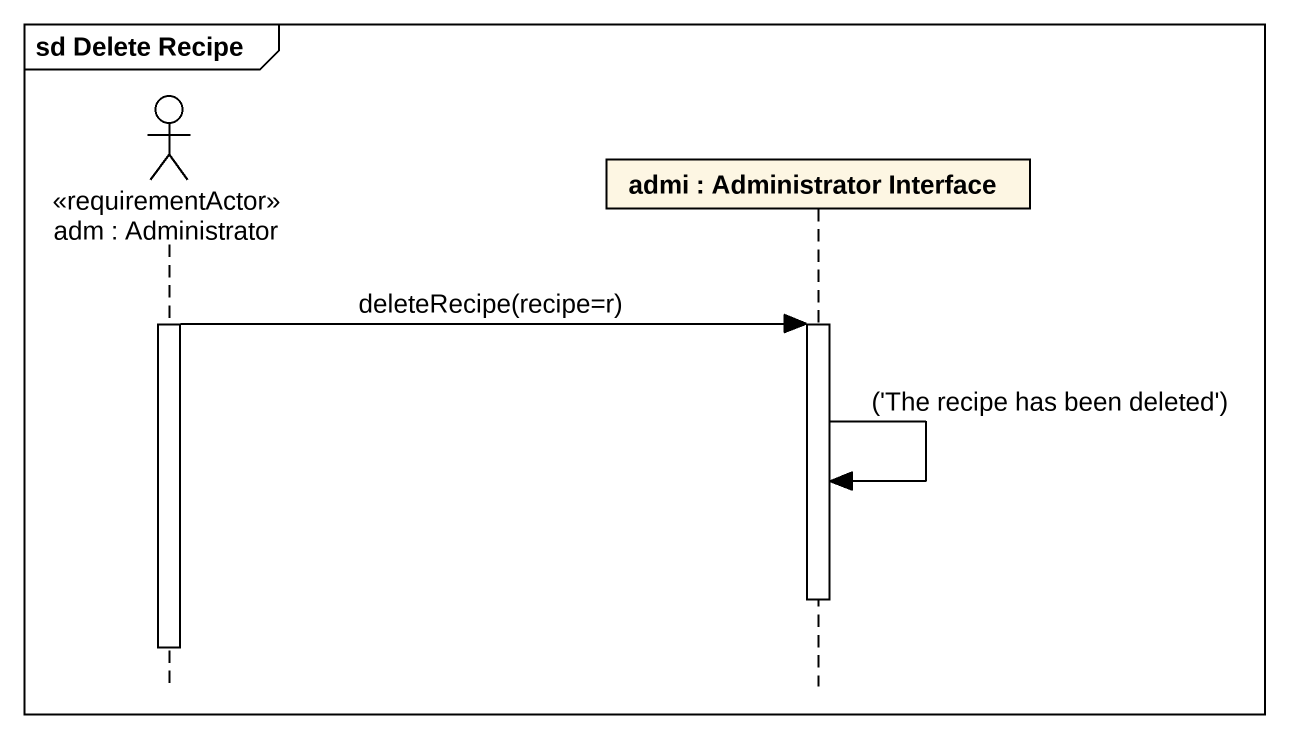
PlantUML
@startuml
mainframe sd Delete Recipe
hide footbox
actor "adm : Administrator" as adm <<requirementActor>>
participant "admi : Administrator Interface" as admi

activate adm
adm -> admi : deleteRecipe(recipe=r)
activate admi
admi -> admi : ('The recipe has been deleted')
deactivate admi
deactivate adm
@enduml
